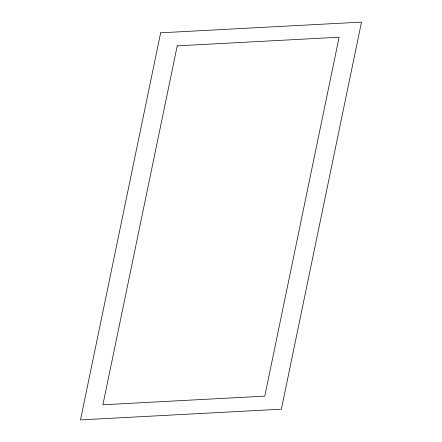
<?xml version="1.0" encoding="UTF-8"?>
<svg xmlns="http://www.w3.org/2000/svg" width="442" height="442" viewBox="0 0 442 442"><rect width="100%" height="100%" fill="white"/><g stroke="black" fill="none" stroke-linecap="round" stroke-linejoin="round"><path stroke-width="0.66" d="M160.645 32.807L80.499 419.9L281.355 409.193L361.501 22.1L160.645 32.807M177.214 45.852L102.898 404.778L264.786 396.148L339.102 37.222L177.214 45.852"/></g></svg>
